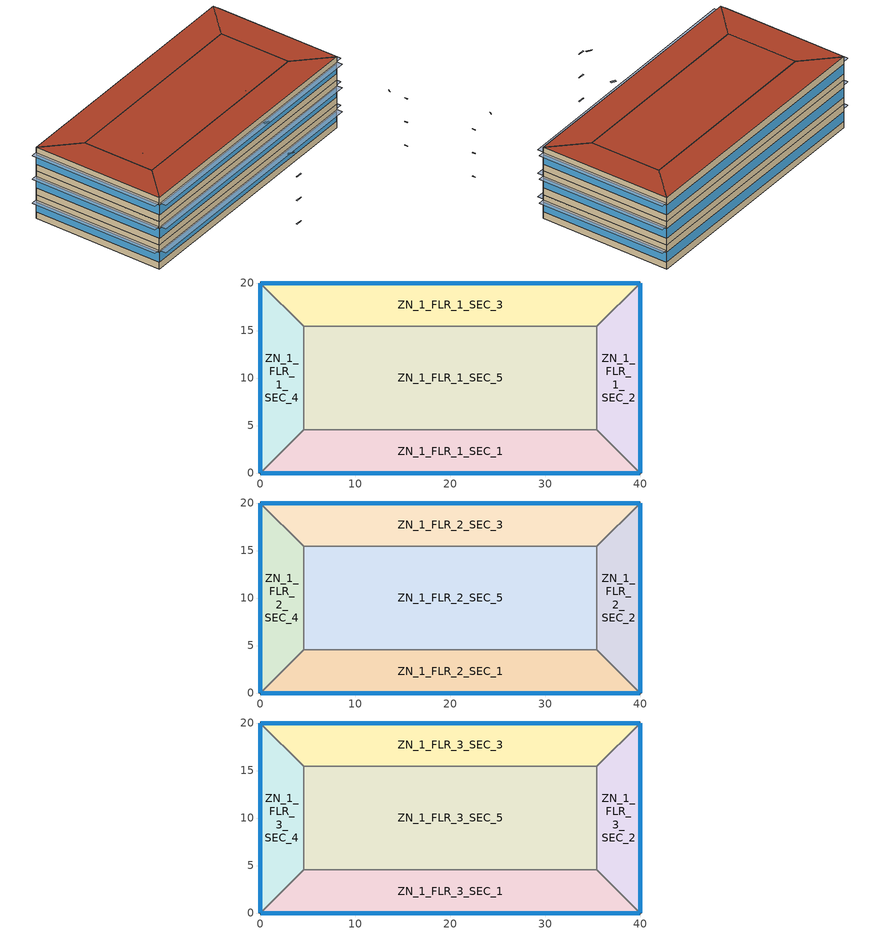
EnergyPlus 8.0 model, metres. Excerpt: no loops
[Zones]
ZN_1_FLR_1_SEC_1
 floor ground (Unheated - 8in Slab with Carpet_Ext-slab): 4.57,4.57 35.43,4.57 40,0 0,0 z0
 wall outside (Steel-Framed_R-13 + R-10 ci_Ext-wall): 0,0 40,0 z0:3.8
 wall to ZN_1_FLR_1_SEC_2 (Standard_Int-Wall): 40,0 35.43,4.57 z0:3.8
 wall to ZN_1_FLR_1_SEC_5 (Standard_Int-Wall): 35.43,4.57 4.57,4.57 z0:3.8
 wall to ZN_1_FLR_1_SEC_4 (Standard_Int-Wall): 4.57,4.57 0,0 z0:3.8
 window (std_window_UValue_2.56_SHGC_0.35_VT_0.44): 0.05,0 39.95,0 z1.1:2.62
ZN_1_FLR_1_SEC_2
 floor ground (Unheated - 8in Slab with Carpet_Ext-slab): 35.43,4.57 35.43,15.43 40,20 40,0 z0
 wall outside (Steel-Framed_R-13 + R-10 ci_Ext-wall): 40,0 40,20 z0:3.8
 wall to ZN_1_FLR_1_SEC_3 (Standard_Int-Wall): 40,20 35.43,15.43 z0:3.8
 wall to ZN_1_FLR_1_SEC_5 (Standard_Int-Wall): 35.43,15.43 35.43,4.57 z0:3.8
 window (std_window_UValue_2.56_SHGC_0.35_VT_0.44_east): 40,0.05 40,19.95 z1.1:2.63
ZN_1_FLR_1_SEC_3
 floor ground (Unheated - 8in Slab with Carpet_Ext-slab): 0,20 40,20 35.43,15.43 4.57,15.43 z0
 wall outside (Steel-Framed_R-13 + R-10 ci_Ext-wall): 40,20 0,20 z0:3.8
 wall to ZN_1_FLR_1_SEC_5 (Standard_Int-Wall): 4.57,15.43 35.43,15.43 z0:3.8
 wall to ZN_1_FLR_1_SEC_4 (Standard_Int-Wall): 0,20 4.57,15.43 z0:3.8
 window (std_window_UValue_2.56_SHGC_0.35_VT_0.44_north): 39.95,20 0.05,20 z1.1:2.62
ZN_1_FLR_1_SEC_4
 floor ground (Unheated - 8in Slab with Carpet_Ext-slab): 0,20 4.57,15.43 4.57,4.57 0,0 z0
 wall outside (Steel-Framed_R-13 + R-10 ci_Ext-wall): 0,20 0,0 z0:3.8
 wall to ZN_1_FLR_1_SEC_5 (Standard_Int-Wall): 4.57,4.57 4.57,15.43 z0:3.8
 window (std_window_UValue_2.56_SHGC_0.35_VT_0.44_west): 0,19.95 0,0.05 z1.1:2.63
ZN_1_FLR_1_SEC_5
 floor ground (Unheated - 8in Slab with Carpet_Ext-slab): 4.57,15.43 35.43,15.43 35.43,4.57 4.57,4.57 z0
ZN_1_FLR_2_SEC_1
 floor to ZN_1_FLR_1_SEC_1 (INT-FLOOR-TOPSIDE): 4.57,4.57 35.43,4.57 40,0 0,0 z3.8
 wall outside (Steel-Framed_R-13 + R-10 ci_Ext-wall): 0,0 40,0 z3.8:7.6
 wall to ZN_1_FLR_2_SEC_2 (Standard_Int-Wall): 40,0 35.43,4.57 z3.8:7.6
 wall to ZN_1_FLR_2_SEC_5 (Standard_Int-Wall): 35.43,4.57 4.57,4.57 z3.8:7.6
 wall to ZN_1_FLR_2_SEC_4 (Standard_Int-Wall): 4.57,4.57 0,0 z3.8:7.6
 window (std_window_UValue_2.56_SHGC_0.35_VT_0.44): 0.05,0 39.95,0 z4.9:6.42
ZN_1_FLR_2_SEC_2
 floor to ZN_1_FLR_1_SEC_2 (INT-FLOOR-TOPSIDE): 35.43,4.57 35.43,15.43 40,20 40,0 z3.8
 wall outside (Steel-Framed_R-13 + R-10 ci_Ext-wall): 40,0 40,20 z3.8:7.6
 wall to ZN_1_FLR_2_SEC_3 (Standard_Int-Wall): 40,20 35.43,15.43 z3.8:7.6
 wall to ZN_1_FLR_2_SEC_5 (Standard_Int-Wall): 35.43,15.43 35.43,4.57 z3.8:7.6
 window (std_window_UValue_2.56_SHGC_0.35_VT_0.44_east): 40,0.05 40,19.95 z4.9:6.43
ZN_1_FLR_2_SEC_3
 floor to ZN_1_FLR_1_SEC_3 (INT-FLOOR-TOPSIDE): 0,20 40,20 35.43,15.43 4.57,15.43 z3.8
 wall outside (Steel-Framed_R-13 + R-10 ci_Ext-wall): 40,20 0,20 z3.8:7.6
 wall to ZN_1_FLR_2_SEC_5 (Standard_Int-Wall): 4.57,15.43 35.43,15.43 z3.8:7.6
 wall to ZN_1_FLR_2_SEC_4 (Standard_Int-Wall): 0,20 4.57,15.43 z3.8:7.6
 window (std_window_UValue_2.56_SHGC_0.35_VT_0.44_north): 39.95,20 0.05,20 z4.9:6.42
ZN_1_FLR_2_SEC_4
 floor to ZN_1_FLR_1_SEC_4 (INT-FLOOR-TOPSIDE): 0,20 4.57,15.43 4.57,4.57 0,0 z3.8
 wall outside (Steel-Framed_R-13 + R-10 ci_Ext-wall): 0,20 0,0 z3.8:7.6
 wall to ZN_1_FLR_2_SEC_5 (Standard_Int-Wall): 4.57,4.57 4.57,15.43 z3.8:7.6
 window (std_window_UValue_2.56_SHGC_0.35_VT_0.44_west): 0,19.95 0,0.05 z4.9:6.43
ZN_1_FLR_2_SEC_5
 floor to ZN_1_FLR_1_SEC_5 (INT-FLOOR-TOPSIDE): 4.57,15.43 35.43,15.43 35.43,4.57 4.57,4.57 z3.8
ZN_1_FLR_3_SEC_1
 floor to ZN_1_FLR_2_SEC_1 (INT-FLOOR-TOPSIDE): 4.57,4.57 35.43,4.57 40,0 0,0 z7.6
 wall outside (Steel-Framed_R-13 + R-10 ci_Ext-wall): 0,0 40,0 z7.6:11.4
 wall to ZN_1_FLR_3_SEC_2 (Standard_Int-Wall): 40,0 35.43,4.57 z7.6:11.4
 wall to ZN_1_FLR_3_SEC_5 (Standard_Int-Wall): 35.43,4.57 4.57,4.57 z7.6:11.4
 wall to ZN_1_FLR_3_SEC_4 (Standard_Int-Wall): 4.57,4.57 0,0 z7.6:11.4
 window (std_window_UValue_2.56_SHGC_0.35_VT_0.44): 0.05,0 39.95,0 z8.7:10.22
 roof outside (IEAD_R-25 ci_Roof): 0,0 40,0 35.43,4.57 4.57,4.57 z11.4
ZN_1_FLR_3_SEC_2
 floor to ZN_1_FLR_2_SEC_2 (INT-FLOOR-TOPSIDE): 35.43,4.57 35.43,15.43 40,20 40,0 z7.6
 wall outside (Steel-Framed_R-13 + R-10 ci_Ext-wall): 40,0 40,20 z7.6:11.4
 wall to ZN_1_FLR_3_SEC_3 (Standard_Int-Wall): 40,20 35.43,15.43 z7.6:11.4
 wall to ZN_1_FLR_3_SEC_5 (Standard_Int-Wall): 35.43,15.43 35.43,4.57 z7.6:11.4
 window (std_window_UValue_2.56_SHGC_0.35_VT_0.44_east): 40,0.05 40,19.95 z8.7:10.23
 roof outside (IEAD_R-25 ci_Roof): 40,0 40,20 35.43,15.43 35.43,4.57 z11.4
ZN_1_FLR_3_SEC_3
 floor to ZN_1_FLR_2_SEC_3 (INT-FLOOR-TOPSIDE): 0,20 40,20 35.43,15.43 4.57,15.43 z7.6
 wall outside (Steel-Framed_R-13 + R-10 ci_Ext-wall): 40,20 0,20 z7.6:11.4
 wall to ZN_1_FLR_3_SEC_5 (Standard_Int-Wall): 4.57,15.43 35.43,15.43 z7.6:11.4
 wall to ZN_1_FLR_3_SEC_4 (Standard_Int-Wall): 0,20 4.57,15.43 z7.6:11.4
 window (std_window_UValue_2.56_SHGC_0.35_VT_0.44_north): 39.95,20 0.05,20 z8.7:10.22
 roof outside (IEAD_R-25 ci_Roof): 4.57,15.43 35.43,15.43 40,20 0,20 z11.4
ZN_1_FLR_3_SEC_4
 floor to ZN_1_FLR_2_SEC_4 (INT-FLOOR-TOPSIDE): 0,20 4.57,15.43 4.57,4.57 0,0 z7.6
 wall outside (Steel-Framed_R-13 + R-10 ci_Ext-wall): 0,20 0,0 z7.6:11.4
 wall to ZN_1_FLR_3_SEC_5 (Standard_Int-Wall): 4.57,4.57 4.57,15.43 z7.6:11.4
 window (std_window_UValue_2.56_SHGC_0.35_VT_0.44_west): 0,19.95 0,0.05 z8.7:10.23
 roof outside (IEAD_R-25 ci_Roof): 0,0 4.57,4.57 4.57,15.43 0,20 z11.4
ZN_1_FLR_3_SEC_5
 floor to ZN_1_FLR_2_SEC_5 (INT-FLOOR-TOPSIDE): 4.57,15.43 35.43,15.43 35.43,4.57 4.57,4.57 z7.6
 roof outside (IEAD_R-25 ci_Roof): 4.57,4.57 35.43,4.57 35.43,15.43 4.57,15.43 z11.4
shading: 16.71,-10.2 16.71,-10.29 17.65,-10.29 17.65,-10.2 z1.9; 16.71,-10.2 16.71,-10.29 17.65,-10.29 17.65,-10.2 z5.7; 16.71,-10.2 16.71,-10.29 17.65,-10.29 17.65,-10.2 z9.5; 18.03,-7.83 18.84,-8.3 18.8,-8.15 18.18,-7.8 z11.41; 39.74,-11.65 39.83,-11.65 39.83,-11.19 39.74,-11.19 z1.9; 39.74,-11.65 39.83,-11.65 39.83,-11.19 39.74,-11.19 z5.7; 39.74,-11.65 39.83,-11.65 39.83,-11.19 39.74,-11.19 z9.5; 37.59,-10.43 37.82,-10.02 37.68,-10.06 37.55,-10.28 z11.41; 25.84,5.47 26.46,5.12 26.61,5.16 25.8,5.62 z11.41; 4.9,8.98 4.81,8.98 4.81,8.51 4.9,8.51 z1.9; 4.9,8.98 4.81,8.98 4.81,8.51 4.9,8.51 z5.7; 4.9,8.98 4.81,8.98 4.81,8.51 4.9,8.51 z9.5; 6.82,7.34 6.96,7.38 7.09,7.6 7.05,7.75 z11.41; 21.95,-1.27 22.57,-1.63 22.69,-1.41 22.07,-1.05 z11.41; 0.05,-0.95 0.05,0 39.95,0 39.95,-0.95 z3; 0.05,-0.95 0.05,0 39.95,0 39.95,-0.95 z6.8; 0.05,-0.95 0.05,0 39.95,0 39.95,-0.95 z10.6; 40.95,0.05 40,0.05 40,19.95 40.95,19.95 z3.01; 40.95,0.05 40,0.05 40,19.95 40.95,19.95 z6.81; 40.95,0.05 40,0.05 40,19.95 40.95,19.95 z10.61; -0.95,19.95 0,19.95 0,0.05 -0.95,0.05 z3.01; -0.95,19.95 0,19.95 0,0.05 -0.95,0.05 z6.81; -0.95,19.95 0,19.95 0,0.05 -0.95,0.05 z10.61
[Building]
bentley: North Axis=98.7049; Terrain=City; Loads Convergence Tolerance Value=0.04; Temperature Convergence Tolerance Value=0.2; Solar Distribution=FullInteriorAndExterior; Maximum Number of Warmup Days=25; Minimum Number of Warmup Days=6
[Site:Location]
USA PA-ERIE: Latitude {deg}=42.07; Longitude {deg}=-80.17; Time Zone {hr}=-5; Elevation {m}=225
[Site:GroundTemperature:BuildingSurface]
19.581, 19.533, 19.57, 19.656, 19.872, 20.907, 22.14, 22.297, 21.104, 20.12, 19.837, 19.691
[Site:WaterMainsTemperature]
Calculation Method=CORRELATION; Annual Average Outdoor Air Temperature {C}=8.81; Maximum Difference In Monthly Average Outdoor Air Temperatures {deltaC}=26
[SizingPeriod:DesignDay] Day of Month=21; Humidity Condition Type=Wetbulb; Barometric Pressure {Pa}=98651; Wind Direction {deg}=220; Rain Indicator=No; Snow Indicator=No; Daylight Saving Time Indicator=No; Solar Model Indicator=ASHRAEClearSky
Name | Month | Day Type | Maximum Dry-Bulb Temperature {C} | Daily Dry-Bulb Temperature Range {deltaC} | Wetbulb or DewPoint at Maximum Dry-Bulb {C} | Wind Speed {m/s} | Sky Clearness
ERIE Ann Htg 99.6% Condns DB | 1 | WinterDesignDay | -16.2 | 0 | -16.2 | 5.5 | 0
ERIE Ann Clg .4% Condns DB=>MWB | 7 | SummerDesignDay | 29.9 | 8.5 | 22.6 | 5.1 | 1
ERIE Ann Clg .4% Condns WB=>MDB | 7 | SummerDesignDay | 27.9 | 8.5 | 23.9 | 5.1 | 1
[WindowMaterial:Glazing] Optical Data Type=SpectralAverage; Thickness=0.003; Infrared Transmittance at Normal Incidence=0; Front Side Infrared Hemispherical Emissivity=0.9; Back Side Infrared Hemispherical Emissivity=0.9; Conductivity=0.0133; Dirt Correction Factor for Solar and Visible Transmittance=1; Solar Diffusing=No
Name | Solar Transmittance at Normal Incidence | Front Side Solar Reflectance at Normal Incidence | Back Side Solar Reflectance at Normal Incidence | Visible Transmittance at Normal Incidence | Front Side Visible Reflectance at Normal Incidence | Back Side Visible Reflectance at Normal Incidence
Theoretical Glass [207] | 0.3311 | 0.6189 | 0.6189 | 0.44 | 0.51 | 0.51
Theoretical Glass [212] | 0.3404 | 0.6096 | 0.6096 | 0.4573 | 0.4927 | 0.4927
[Material]
Name | Roughness | Thickness | Conductivity | Density | Specific Heat | Thermal Absorptance | Solar Absorptance | Visible Absorptance | Thickness {m} | Conductivity {W/m-K} | Density {kg/m3} | Specific Heat {J/kg-K}
Roof Membrane | VeryRough | 0.0095 | 0.16 | 1121.29 | 1460 | 0.9 | 0.3 | 0.3
Roof Insulation [21] | MediumRough | 0.2105 | 0.049 | 265 | 836.8 | 0.9 | 0.7 | 0.7
Metal Decking | MediumSmooth | 0.0015 | 45.006 | 7680 | 418.4 | 0.9 | 0.7 | 0.3
GP01 1/2 GYPSUM | Smooth | 0.0127 | 0.16 | 800 | 1090 | 0.9 | 0.7 | 0.5
Wall Insulation [39] | MediumRough | 0.1184 | 0.045 | 265 | 836.8 | 0.9 | 0.7 | 0.7
1/2IN Gypsum | Smooth | 0.0127 | 0.16 | 784.9 | 830 | 0.9 | 0.92 | 0.92
MAT-CC05 8 HW CONCRETE | Rough | 0.2032 | 1.311 | 2240 | 836.8 | 0.9 | 0.7 | 0.7
Floor Insulation [9] | MediumRough | 0.0973 | 0.045 | 265 | 836.8 | 0.9 | 0.7 | 0.7
METAL Door Medium 18Ga_1; METAL Door Medium 18Ga_2; METAL Door Medium 18Ga | Smooth | 0.0013 | 45.3149 | 7833.03 | 502.08 | 0.8 | 0.5 | 0.5
Std Wood 6inch | MediumSmooth |  |  |  |  | 0.9 | 0.7 | 0.7 | 0.15 | 0.12 | 540 | 1210
Std AC02 | MediumSmooth |  |  |  |  | 0.9 | 0.7 | 0.2 | 0.0127 | 0.057 | 288 | 1339
Std MAT-CC05 4  MW CONCRETE | Rough |  |  |  |  | 0.9 | 0.7 | 0.2 | 0.1 | 0.858 | 1968 | 836.8
Std PW05 | MediumSmooth |  |  |  |  | 0.9 | 0.78 | 0.78 | 0.0191 | 0.115 | 545 | 1213
Std Steel_Brown_Regular | Smooth |  |  |  |  | 0.9 | 0.92 | 0.92 | 0.0015 | 44.9696 | 7689 | 418
[Material:NoMass]
Name | Roughness | Thermal Resistance {(m2-K)/W} | Thermal Absorptance | Solar Absorptance | Visible Absorptance | Thermal Resistance {m2-K/W}
MAT-SHEATH | Rough | 0.3626 | 0.9 | 0.7 | 0.7
CP02 CARPET PAD | VeryRough | 0.2165 | 0.9 | 0.7 | 0.8
AIR [5] | Smooth | 0.4403 | 0.8 | 0.5 | 0.5
Std CP02 CARPET PAD | VeryRough |  | 0.9 | 0.7 | 0.8 | 0.21648
MAT-AIR-WALL | Rough |  | 0.9 | 0.7 |  | 0.207949
Std Opaque Door panel_con; Std Opaque Door panel_semi | MediumRough |  | 0.9 | 0.7 | 0.7 | 0.12327
Std Overhead Door Panel | MediumRough |  | 0.9 | 0.7 | 0.7 | 0.255345
[Construction]
InteriorFurnishings: Std Wood 6inch
INT-FLOOR-TOPSIDE: Std MAT-CC05 4  MW CONCRETE, Std CP02 CARPET PAD
INT-FLOOR-UNDERSIDE: Std CP02 CARPET PAD, Std MAT-CC05 4  MW CONCRETE
INT-FLOOR-SLAB: Std MAT-CC05 4  MW CONCRETE
DropCeiling: Std AC02
Sloped_Metal_Roof: Std Steel_Brown_Regular, Std PW05
Gable_Wall: Std PW05
AIR-WALL: MAT-AIR-WALL
Std Swinging Door_con: Std Opaque Door panel_con
Std Swinging Door_semi: Std Opaque Door panel_semi
Std Overhead Door: Std Overhead Door Panel
std_window_UValue_2.56_SHGC_0.35_VT_0.44; std_window_UValue_2.56_SHGC_0.35_VT_0.44_east; std_window_UValue_2.56_SHGC_0.35_VT_0.44_north; std_window_UValue_2.56_SHGC_0.35_VT_0.44_west: Theoretical Glass [207]
std_window_UValue_2.561_SHGC_0.36_VT_0.457: Theoretical Glass [212]
IEAD_R-25 ci_Roof: Roof Membrane, Roof Insulation [21], Metal Decking
Standard_Int-Wall: GP01 1/2 GYPSUM, GP01 1/2 GYPSUM
Steel-Framed_R-13 + R-10 ci_Ext-wall: MAT-SHEATH, Wall Insulation [39], 1/2IN Gypsum
Unheated - 8in Slab with Carpet_Ext-slab: MAT-CC05 8 HW CONCRETE, CP02 CARPET PAD
Mass_R-12.5 ci_ExposedFloor: Floor Insulation [9], MAT-CC05 8 HW CONCRETE, CP02 CARPET PAD
Swinging_door: METAL Door Medium 18Ga_1, AIR [5], METAL Door Medium 18Ga_2
Non-Swinging_NR_door: METAL Door Medium 18Ga, AIR [5], METAL Door Medium 18Ga_2
[ComponentCost:LineItem]
Name | Line Item Type | Item | Cost per Area {$/m2} | Cost per Area | Cost per Each | Quantity
Interior Furnishings | Construction | InteriorFurnishings | 1
Interior Floor | Construction | INT-FLOOR-UNDERSIDE | 15
Interior Floor Slab | Construction | INT-FLOOR-SLAB | 35
Drop Ceiling | Construction | DropCeiling | 10
Sloped Metal Roof | Construction | Sloped_Metal_Roof | 1
Gable Wall | Construction | Gable_Wall | 1
Air Wall | Construction | AIR-WALL | 1
Swinging Door Conditioned | Construction | Std Swinging Door_con | 1
Swinging Door Semi-conditioned | Construction | Std Swinging Door_semi | 1
Overhead Door | Construction | Std Overhead Door | 1
south:std_window_UValue_2.56_SHGC_0.35_VT_0.44 | Construction | std_window_UValue_2.56_SHGC_0.35_VT_0.44 |  | 294.41
east:std_window_UValue_2.56_SHGC_0.35_VT_0.44_east | Construction | std_window_UValue_2.56_SHGC_0.35_VT_0.44_east |  | 294.41
north:std_window_UValue_2.56_SHGC_0.35_VT_0.44_north | Construction | std_window_UValue_2.56_SHGC_0.35_VT_0.44_north |  | 294.41
west:std_window_UValue_2.56_SHGC_0.35_VT_0.44_west | Construction | std_window_UValue_2.56_SHGC_0.35_VT_0.44_west |  | 294.41
SkylightConst:std_window_UValue_2.561_SHGC_0.36_VT_0.457 | Construction | std_window_UValue_2.561_SHGC_0.36_VT_0.457 |  | 298.068
roofs:IEAD_R-25 ci_Roof | Construction | IEAD_R-25 ci_Roof |  | 39.5925
int-walls:Standard_Int-Wall | Construction | Standard_Int-Wall |  | 1
ext-walls:Steel-Framed_R-13 + R-10 ci_Ext-wall | Construction | Steel-Framed_R-13 + R-10 ci_Ext-wall |  | 42.7876
ext-slab:Unheated - 8in Slab with Carpet_Ext-slab | Construction | Unheated - 8in Slab with Carpet_Ext-slab |  | 24.86
exposed-floor:Mass_R-12.5 ci_ExposedFloor | Construction | Mass_R-12.5 ci_ExposedFloor |  | 37.9569
door:Swinging_door | Construction | Swinging_door |  | 1
non-swinging-door:Non-Swinging_NR_door | Construction | Non-Swinging_NR_door |  | 1
Fixed Shading:ZN_1_FLR_1_SEC_1_Wall_1:shading_south_1 | Shading:Zone:Detailed | ZN_1_FLR_1_SEC_1_Wall_1:shading_south_1 |  | 0
Fixed Shading:ZN_1_FLR_2_SEC_1_Wall_1:shading_south_1 | Shading:Zone:Detailed | ZN_1_FLR_2_SEC_1_Wall_1:shading_south_1 |  | 0
Fixed Shading:ZN_1_FLR_3_SEC_1_Wall_1:shading_south_1 | Shading:Zone:Detailed | ZN_1_FLR_3_SEC_1_Wall_1:shading_south_1 |  | 0
Fixed Shading:ZN_1_FLR_1_SEC_2_Wall_1:shading_east_1 | Shading:Zone:Detailed | ZN_1_FLR_1_SEC_2_Wall_1:shading_east_1 |  | 0
Fixed Shading:ZN_1_FLR_2_SEC_2_Wall_1:shading_east_1 | Shading:Zone:Detailed | ZN_1_FLR_2_SEC_2_Wall_1:shading_east_1 |  | 0
Fixed Shading:ZN_1_FLR_3_SEC_2_Wall_1:shading_east_1 | Shading:Zone:Detailed | ZN_1_FLR_3_SEC_2_Wall_1:shading_east_1 |  | 0
Fixed Shading:ZN_1_FLR_1_SEC_4_Wall_4:shading_west_1 | Shading:Zone:Detailed | ZN_1_FLR_1_SEC_4_Wall_4:shading_west_1 |  | 0
Fixed Shading:ZN_1_FLR_2_SEC_4_Wall_4:shading_west_1 | Shading:Zone:Detailed | ZN_1_FLR_2_SEC_4_Wall_4:shading_west_1 |  | 0
Fixed Shading:ZN_1_FLR_3_SEC_4_Wall_4:shading_west_1 | Shading:Zone:Detailed | ZN_1_FLR_3_SEC_4_Wall_4:shading_west_1 |  | 0
PV:ZN_1_FLR_1_SEC_1_Wall_1 | General | PV:ZN_1_FLR_1_SEC_1_Wall_1 |  |  | 1 | 0.0296
PV:External_Surfaces:PV_1 | General | PV:External_Surfaces:PV_1 |  |  | 1 | 0.0206
PV:ZN_1_FLR_2_SEC_1_Wall_1 | General | PV:ZN_1_FLR_2_SEC_1_Wall_1 |  |  | 1 | 0.0296
PV:External_Surfaces:PV_2 | General | PV:External_Surfaces:PV_2 |  |  | 1 | 0.0206
PV:ZN_1_FLR_3_SEC_1_Wall_1 | General | PV:ZN_1_FLR_3_SEC_1_Wall_1 |  |  | 1 | 0.0296
PV:External_Surfaces:PV_3 | General | PV:External_Surfaces:PV_3 |  |  | 1 | 0.0206
PV:External_Surfaces:PV_4 | General | PV:External_Surfaces:PV_4 |  |  | 1 | 0.0876
PV:ZN_1_FLR_1_SEC_2_Wall_1 | General | PV:ZN_1_FLR_1_SEC_2_Wall_1 |  |  | 1 | 0.0148
PV:External_Surfaces:PV_5 | General | PV:External_Surfaces:PV_5 |  |  | 1 | 0.0103
PV:ZN_1_FLR_2_SEC_2_Wall_1 | General | PV:ZN_1_FLR_2_SEC_2_Wall_1 |  |  | 1 | 0.0148
PV:External_Surfaces:PV_6 | General | PV:External_Surfaces:PV_6 |  |  | 1 | 0.0103
PV:ZN_1_FLR_3_SEC_2_Wall_1 | General | PV:ZN_1_FLR_3_SEC_2_Wall_1 |  |  | 1 | 0.0148
PV:External_Surfaces:PV_7 | General | PV:External_Surfaces:PV_7 |  |  | 1 | 0.0103
PV:External_Surfaces:PV_8 | General | PV:External_Surfaces:PV_8 |  |  | 1 | 0.0381
PV:ZN_1_FLR_1_SEC_3_Wall_3 | General | PV:ZN_1_FLR_1_SEC_3_Wall_3 |  |  | 1 | 0.0296
PV:ZN_1_FLR_2_SEC_3_Wall_3 | General | PV:ZN_1_FLR_2_SEC_3_Wall_3 |  |  | 1 | 0.0296
PV:ZN_1_FLR_3_SEC_3_Wall_3 | General | PV:ZN_1_FLR_3_SEC_3_Wall_3 |  |  | 1 | 0.0296
PV:External_Surfaces:PV_9 | General | PV:External_Surfaces:PV_9 |  |  | 1 | 0.0876
PV:ZN_1_FLR_1_SEC_4_Wall_4 | General | PV:ZN_1_FLR_1_SEC_4_Wall_4 |  |  | 1 | 0.0148
PV:External_Surfaces:PV_10 | General | PV:External_Surfaces:PV_10 |  |  | 1 | 0.0103
PV:ZN_1_FLR_2_SEC_4_Wall_4 | General | PV:ZN_1_FLR_2_SEC_4_Wall_4 |  |  | 1 | 0.0148
PV:External_Surfaces:PV_11 | General | PV:External_Surfaces:PV_11 |  |  | 1 | 0.0103
PV:ZN_1_FLR_3_SEC_4_Wall_4 | General | PV:ZN_1_FLR_3_SEC_4_Wall_4 |  |  | 1 | 0.0148
PV:External_Surfaces:PV_12 | General | PV:External_Surfaces:PV_12 |  |  | 1 | 0.0103
PV:External_Surfaces:PV_13 | General | PV:External_Surfaces:PV_13 |  |  | 1 | 0.0381
PV:External_Surfaces:PV_14 | General | PV:External_Surfaces:PV_14 |  |  | 1 | 0.1813
[Zone] Type=1; Multiplier=1; Ceiling Height {m}=3.8; Floor Area {m2}=AutoCalculate; Part of Total Floor Area=Yes
Name | Volume {m3}
ZN_1_FLR_1_SEC_1; ZN_1_FLR_2_SEC_1; ZN_1_FLR_3_SEC_1; ZN_1_FLR_1_SEC_3; ZN_1_FLR_2_SEC_3; ZN_1_FLR_3_SEC_3 | 615.2774
ZN_1_FLR_1_SEC_2; ZN_1_FLR_2_SEC_2; ZN_1_FLR_3_SEC_2; ZN_1_FLR_1_SEC_4; ZN_1_FLR_2_SEC_4; ZN_1_FLR_3_SEC_4 | 267.9574
ZN_1_FLR_1_SEC_5; ZN_1_FLR_2_SEC_5; ZN_1_FLR_3_SEC_5 | 1273.53
[Daylighting:Controls]
ZN_1_FLR_1_SEC_1; ZN_1_FLR_2_SEC_1; ZN_1_FLR_3_SEC_1: 1, 20, 2.285, 0.762, 0, 0, 0, 1, 0, 400, 400, 1, 180, 20, 0.3, 0.2, 3, 1
ZN_1_FLR_1_SEC_2; ZN_1_FLR_2_SEC_2; ZN_1_FLR_3_SEC_2: 1, -2.285, 10, 0.762, 0, 0, 0, 1, 0, 400, 400, 1, 180, 20, 0.3, 0.2, 3, 1
ZN_1_FLR_1_SEC_3; ZN_1_FLR_2_SEC_3; ZN_1_FLR_3_SEC_3: 1, 15.43, 2.285, 0.762, 0, 0, 0, 1, 0, 400, 400, 1, 180, 20, 0.3, 0.2, 3, 1
ZN_1_FLR_1_SEC_4; ZN_1_FLR_2_SEC_4; ZN_1_FLR_3_SEC_4: 1, 2.285, 10, 0.762, 0, 0, 0, 1, 0, 400, 400, 1, 180, 20, 0.3, 0.2, 3, 1
ZN_1_FLR_1_SEC_5; ZN_1_FLR_2_SEC_5; ZN_1_FLR_3_SEC_5: 1, 15.43, 5.43, 0.762, 0, 0, 0, 1, 0, 400, 400, 1, 180, 20, 0.3, 0.2, 3, 1
[InternalMass] Construction=InteriorFurnishings
Name | Zone | Surface Area
ZN_1_FLR_1_SEC_1 Internal Mass | ZN_1_FLR_1_SEC_1 | 323.8302
ZN_1_FLR_2_SEC_1 Internal Mass | ZN_1_FLR_2_SEC_1 | 323.8302
ZN_1_FLR_3_SEC_1 Internal Mass | ZN_1_FLR_3_SEC_1 | 323.8302
ZN_1_FLR_1_SEC_2 Internal Mass | ZN_1_FLR_1_SEC_2 | 141.0302
ZN_1_FLR_2_SEC_2 Internal Mass | ZN_1_FLR_2_SEC_2 | 141.0302
ZN_1_FLR_3_SEC_2 Internal Mass | ZN_1_FLR_3_SEC_2 | 141.0302
ZN_1_FLR_1_SEC_3 Internal Mass | ZN_1_FLR_1_SEC_3 | 323.8302
ZN_1_FLR_2_SEC_3 Internal Mass | ZN_1_FLR_2_SEC_3 | 323.8302
ZN_1_FLR_3_SEC_3 Internal Mass | ZN_1_FLR_3_SEC_3 | 323.8302
ZN_1_FLR_1_SEC_4 Internal Mass | ZN_1_FLR_1_SEC_4 | 141.0302
ZN_1_FLR_2_SEC_4 Internal Mass | ZN_1_FLR_2_SEC_4 | 141.0302
ZN_1_FLR_3_SEC_4 Internal Mass | ZN_1_FLR_3_SEC_4 | 141.0302
ZN_1_FLR_1_SEC_5 Internal Mass | ZN_1_FLR_1_SEC_5 | 670.2792
ZN_1_FLR_2_SEC_5 Internal Mass | ZN_1_FLR_2_SEC_5 | 670.2792
ZN_1_FLR_3_SEC_5 Internal Mass | ZN_1_FLR_3_SEC_5 | 670.2792
[ZoneInfiltration:DesignFlowRate] Schedule=INFIL_SCH; Design Volume Flow Rate Calculation Method=Flow/Zone; Constant Term Coefficient=1; Temperature Term Coefficient=0; Velocity Term Coefficient=0; Velocity Squared Term Coefficient=0
Name | Zone | Design Flow Rate {m3/s}
ZN_1_FLR_1_SEC_1_Infiltration | ZN_1_FLR_1_SEC_1 | 0.0512731
ZN_1_FLR_2_SEC_1_Infiltration | ZN_1_FLR_2_SEC_1 | 0.0512731
ZN_1_FLR_3_SEC_1_Infiltration | ZN_1_FLR_3_SEC_1 | 0.0512731
ZN_1_FLR_1_SEC_2_Infiltration | ZN_1_FLR_1_SEC_2 | 0.0223298
ZN_1_FLR_2_SEC_2_Infiltration | ZN_1_FLR_2_SEC_2 | 0.0223298
ZN_1_FLR_3_SEC_2_Infiltration | ZN_1_FLR_3_SEC_2 | 0.0223298
ZN_1_FLR_1_SEC_3_Infiltration | ZN_1_FLR_1_SEC_3 | 0.0512731
ZN_1_FLR_2_SEC_3_Infiltration | ZN_1_FLR_2_SEC_3 | 0.0512731
ZN_1_FLR_3_SEC_3_Infiltration | ZN_1_FLR_3_SEC_3 | 0.0512731
ZN_1_FLR_1_SEC_4_Infiltration | ZN_1_FLR_1_SEC_4 | 0.0223298
ZN_1_FLR_2_SEC_4_Infiltration | ZN_1_FLR_2_SEC_4 | 0.0223298
ZN_1_FLR_3_SEC_4_Infiltration | ZN_1_FLR_3_SEC_4 | 0.0223298
ZN_1_FLR_1_SEC_5_Infiltration | ZN_1_FLR_1_SEC_5 | 0.106128
ZN_1_FLR_2_SEC_5_Infiltration | ZN_1_FLR_2_SEC_5 | 0.106128
ZN_1_FLR_3_SEC_5_Infiltration | ZN_1_FLR_3_SEC_5 | 0.106128
[People] Schedule=BLDG_OCC_SCH; Number of People Calculation Method=People; Fraction Radiant=0.3; User Specified Sensible Fraction=AUTOCALCULATE; Activity Level Schedule=ACTIVITY_SCH; Carbon Dioxide Generation Rate {m3/s-W}=3.82E-8; Enable ASHRAE 55 Comfort Warnings=No; MRT Calculation=ZoneAveraged; Work Efficiency Schedule=WORK_EFF_SCH; Clothing Schedule=CLOTHING_SCH; Air Velocity Schedule=AIR_VELO_SCH; Thermal Comfort Report=FANGER
Name | Zone | Number of People
ZN_1_FLR_1_SEC_1 People | ZN_1_FLR_1_SEC_1 | 6.3309
ZN_1_FLR_2_SEC_1 People | ZN_1_FLR_2_SEC_1 | 6.3309
ZN_1_FLR_3_SEC_1 People | ZN_1_FLR_3_SEC_1 | 6.3309
ZN_1_FLR_1_SEC_2 People | ZN_1_FLR_1_SEC_2 | 2.7571
ZN_1_FLR_2_SEC_2 People | ZN_1_FLR_2_SEC_2 | 2.7571
ZN_1_FLR_3_SEC_2 People | ZN_1_FLR_3_SEC_2 | 2.7571
ZN_1_FLR_1_SEC_3 People | ZN_1_FLR_1_SEC_3 | 6.3309
ZN_1_FLR_2_SEC_3 People | ZN_1_FLR_2_SEC_3 | 6.3309
ZN_1_FLR_3_SEC_3 People | ZN_1_FLR_3_SEC_3 | 6.3309
ZN_1_FLR_1_SEC_4 People | ZN_1_FLR_1_SEC_4 | 2.7571
ZN_1_FLR_2_SEC_4 People | ZN_1_FLR_2_SEC_4 | 2.7571
ZN_1_FLR_3_SEC_4 People | ZN_1_FLR_3_SEC_4 | 2.7571
ZN_1_FLR_1_SEC_5 People | ZN_1_FLR_1_SEC_5 | 13.104
ZN_1_FLR_2_SEC_5 People | ZN_1_FLR_2_SEC_5 | 13.104
ZN_1_FLR_3_SEC_5 People | ZN_1_FLR_3_SEC_5 | 13.104
[Lights] Schedule=BLDG_LIGHT_SCH; Design Level Calculation Method=LightingLevel; Return Air Fraction=0; Fraction Radiant=0.7; Fraction Visible=0.2; Fraction Replaceable=1; Return Air Fraction is Calculated from Plenum Temperature=No
Name | Zone | Design Level {W}
ZN_1_FLR_1_SEC_1_Lights | ZN_1_FLR_1_SEC_1 | 1393.77
ZN_1_FLR_2_SEC_1_Lights | ZN_1_FLR_2_SEC_1 | 1393.77
ZN_1_FLR_3_SEC_1_Lights | ZN_1_FLR_3_SEC_1 | 1393.77
ZN_1_FLR_1_SEC_2_Lights | ZN_1_FLR_1_SEC_2 | 606.994
ZN_1_FLR_2_SEC_2_Lights | ZN_1_FLR_2_SEC_2 | 606.994
ZN_1_FLR_3_SEC_2_Lights | ZN_1_FLR_3_SEC_2 | 606.994
ZN_1_FLR_1_SEC_3_Lights | ZN_1_FLR_1_SEC_3 | 1393.77
ZN_1_FLR_2_SEC_3_Lights | ZN_1_FLR_2_SEC_3 | 1393.77
ZN_1_FLR_3_SEC_3_Lights | ZN_1_FLR_3_SEC_3 | 1393.77
ZN_1_FLR_1_SEC_4_Lights | ZN_1_FLR_1_SEC_4 | 606.994
ZN_1_FLR_2_SEC_4_Lights | ZN_1_FLR_2_SEC_4 | 606.994
ZN_1_FLR_3_SEC_4_Lights | ZN_1_FLR_3_SEC_4 | 606.994
ZN_1_FLR_1_SEC_5_Lights | ZN_1_FLR_1_SEC_5 | 2884.88
ZN_1_FLR_2_SEC_5_Lights | ZN_1_FLR_2_SEC_5 | 2884.88
ZN_1_FLR_3_SEC_5_Lights | ZN_1_FLR_3_SEC_5 | 2884.88
[ElectricEquipment] Schedule=BLDG_EQUIP_SCH; Design Level Calculation Method=EquipmentLevel; Fraction Latent=0; Fraction Radiant=0.5; Fraction Lost=0
Name | Zone | Design Level {W}
ZN_1_FLR_1_SEC_1_PlugMisc_Equip | ZN_1_FLR_1_SEC_1 | 1306.65
ZN_1_FLR_2_SEC_1_PlugMisc_Equip | ZN_1_FLR_2_SEC_1 | 1306.65
ZN_1_FLR_3_SEC_1_PlugMisc_Equip | ZN_1_FLR_3_SEC_1 | 1306.65
ZN_1_FLR_1_SEC_2_PlugMisc_Equip | ZN_1_FLR_1_SEC_2 | 569.0569
ZN_1_FLR_2_SEC_2_PlugMisc_Equip | ZN_1_FLR_2_SEC_2 | 569.0569
ZN_1_FLR_3_SEC_2_PlugMisc_Equip | ZN_1_FLR_3_SEC_2 | 569.0569
ZN_1_FLR_1_SEC_3_PlugMisc_Equip | ZN_1_FLR_1_SEC_3 | 1306.65
ZN_1_FLR_2_SEC_3_PlugMisc_Equip | ZN_1_FLR_2_SEC_3 | 1306.65
ZN_1_FLR_3_SEC_3_PlugMisc_Equip | ZN_1_FLR_3_SEC_3 | 1306.65
ZN_1_FLR_1_SEC_4_PlugMisc_Equip | ZN_1_FLR_1_SEC_4 | 569.0569
ZN_1_FLR_2_SEC_4_PlugMisc_Equip | ZN_1_FLR_2_SEC_4 | 569.0569
ZN_1_FLR_3_SEC_4_PlugMisc_Equip | ZN_1_FLR_3_SEC_4 | 569.0569
ZN_1_FLR_1_SEC_5_PlugMisc_Equip | ZN_1_FLR_1_SEC_5 | 2704.58
ZN_1_FLR_2_SEC_5_PlugMisc_Equip | ZN_1_FLR_2_SEC_5 | 2704.58
ZN_1_FLR_3_SEC_5_PlugMisc_Equip | ZN_1_FLR_3_SEC_5 | 2704.58
[AvailabilityManager:NightCycle] Availability Schedule=Always_On; Fan Schedule=HVACOperationSchd; Control Type {CycleOnAny | CycleOnControlZone | CycleOnAnyZoneFansOnly}=CycleOnAny; Thermostat Tolerance {delta C}=1; Cycling Run Time {s}=1800
DIRECTEVAP_FURNACE_1:1 Availability Manager; DIRECTEVAP_FURNACE_1:2 Availability Manager; DIRECTEVAP_FURNACE_1:3 Availability Manager; DIRECTEVAP_FURNACE_1:4 Availability Manager; DIRECTEVAP_FURNACE_1:5 Availability Manager; DIRECTEVAP_FURNACE_1:6 Availability Manager; DIRECTEVAP_FURNACE_1:7 Availability Manager; DIRECTEVAP_FURNACE_1:8 Availability Manager; DIRECTEVAP_FURNACE_1:9 Availability Manager; DIRECTEVAP_FURNACE_1:10 Availability Manager; DIRECTEVAP_FURNACE_1:11 Availability Manager; DIRECTEVAP_FURNACE_1:12 Availability Manager; DIRECTEVAP_FURNACE_1:13 Availability Manager; DIRECTEVAP_FURNACE_1:14 Availability Manager; DIRECTEVAP_FURNACE_1:15 Availability Manager
[UtilityCost:Tariff]
Name | Output Meter | Conversion Factor Choice | Season Schedule | Demand Window Length | Monthly Charge or Variable | Group
PECO_GS_GeneralService | ElectricityNet:Facility | kWh | PECOSeasonSchedule | HalfHour | 8.81 | Comm Elect
PA_EIAMonthlyRateGas | Gas:Facility | MCF |  |  | 0 | Comm Gas
[UtilityCost:Charge:Block] Tariff=PECO_GS_GeneralService; Source Variable=totalEnergy; Category Variable=EnergyCharges; Block Size Multiplier Value or Variable=TotalDemand; Block Size 1 Value or Variable=80
Name | Charge Variable | Season | Block 1 Cost per Unit Value or Variable | Block Size 2 Value or Variable | Block 2 Cost per Unit Value or Variable | Block Size 3 Value or Variable | Block 3 Cost per Unit Value or Variable | Block Size 4 Value or Variable | Block 4 Cost per Unit Value or Variable
 | SummerEnergyCapacityCharge | Summer | 0.1088 | 80 | 0.0592 | 240 | 0.0428 | remaining | .0275
 | SummerCompetitiveTransitionCharge | Summer | 0.0669 | 80 | 0.0319 | 240 | 0.0205 | remaining | .0095
 | SummerVariableDistributionCharge | Summer | 0.0344 | 80 | 0.0162 | 240 | 0.0103 | remaining | .0046
 | WinterEnergyCapacityCharge | Winter | 0.1088 | 320 | 0.0428 | remaining | .0275
 | WinterCompetitiveTransitionCharge | Winter | 0.0669 | 320 | 0.0205 | remaining | .0095
 | WinterVariableDistributionCharge | Winter | 0.0344 | 320 | 0.0103 | remaining | .0046
[UtilityCost:Charge:Simple] Season=Annual
Name | Charge Variable | Tariff | Source Variable | Category Variable | Cost per Unit Value or Variable
 | TaxofEightPercent | PECO_GS_GeneralService | SubTotal | Taxes | 0.08
 | MonthlyRateGasCharge | PA_EIAMonthlyRateGas | totalEnergy | EnergyCharges | PA_MonthlyGasRates
 | TaxofEightPercent | PA_EIAMonthlyRateGas | SubTotal | Taxes | 0.08
[UtilityCost:Variable]
PA_MonthlyGasRates: Tariff=PA_EIAMonthlyRateGas; Variable Type=Currency; January Value=10.08; February Value=10.04; March Value=10.05; April Value=10.13; May Value=10.87; June Value=11.72; July Value=11.46; August Value=11.32; September Value=11.03; October Value=11; November Value=9.45; December Value=9.7
[ElectricLoadCenter:Distribution]
Main Load Center: Generator List=Generator List; Generator Operation Scheme Type=Baseload; Demand Limit Scheme Purchased Electric Demand Limit=0; Electrical Buss Type=DirectCurrentWithInverter; Inverter Object=Main Load Center Inverter
[ElectricLoadCenter:Generators]
Generator List, PV:ZN_1_FLR_1_SEC_1_Wall_1, 100000, ALWAYS_ON, PV:External_Surfaces:PV_1, 100000, ALWAYS_ON, PV:ZN_1_FLR_2_SEC_1_Wall_1, 100000, ALWAYS_ON, PV:External_Surfaces:PV_2, 100000, ALWAYS_ON, PV:ZN_1_FLR_3_SEC_1_Wall_1, 100000, ALWAYS_ON, PV:External_Surfaces:PV_3, 100000, ALWAYS_ON, PV:External_Surfaces:PV_4, 100000, ALWAYS_ON, PV:ZN_1_FLR_1_SEC_2_Wall_1, 100000, ALWAYS_ON, PV:External_Surfaces:PV_5, 100000, ALWAYS_ON, PV:ZN_1_FLR_2_SEC_2_Wall_1, 100000, ALWAYS_ON, PV:External_Surfaces:PV_6, 100000, ALWAYS_ON, PV:ZN_1_FLR_3_SEC_2_Wall_1, 100000, ALWAYS_ON, PV:External_Surfaces:PV_7, 100000, ALWAYS_ON, PV:External_Surfaces:PV_8, 100000, ALWAYS_ON, PV:ZN_1_FLR_1_SEC_3_Wall_3, 100000, ALWAYS_ON, PV:ZN_1_FLR_2_SEC_3_Wall_3, 100000, ALWAYS_ON, PV:ZN_1_FLR_3_SEC_3_Wall_3, 100000, ALWAYS_ON, PV:External_Surfaces:PV_9, 100000, ALWAYS_ON, PV:ZN_1_FLR_1_SEC_4_Wall_4, 100000, ALWAYS_ON, PV:External_Surfaces:PV_10, 100000, ALWAYS_ON, PV:ZN_1_FLR_2_SEC_4_Wall_4, 100000, ALWAYS_ON, PV:External_Surfaces:PV_11, 100000, ALWAYS_ON, PV:ZN_1_FLR_3_SEC_4_Wall_4, 100000, ALWAYS_ON, PV:External_Surfaces:PV_12, 100000, ALWAYS_ON, PV:External_Surfaces:PV_13, 100000, ALWAYS_ON, PV:External_Surfaces:PV_14, 100000, ALWAYS_ON
[ElectricLoadCenter:Inverter:Simple]
Main Load Center Inverter: Availability Schedule=ALWAYS_ON; Inverter Efficiency=0.92
[Generator:Photovoltaic] Heat Transfer Surface Integration Mode=DECOUPLED; Number of Modules in Parallel=1; Number of Modules in Series=1
Name | Surface | Module Performance
PV:ZN_1_FLR_1_SEC_1_Wall_1 | ZN_1_FLR_1_SEC_1_Wall_1 | PV:ZN_1_FLR_1_SEC_1_Wall_1:Performance
PV:External_Surfaces:PV_1 | External_Surfaces:PV_1 | PV:External_Surfaces:PV_1:Performance
PV:ZN_1_FLR_2_SEC_1_Wall_1 | ZN_1_FLR_2_SEC_1_Wall_1 | PV:ZN_1_FLR_2_SEC_1_Wall_1:Performance
PV:External_Surfaces:PV_2 | External_Surfaces:PV_2 | PV:External_Surfaces:PV_2:Performance
PV:ZN_1_FLR_3_SEC_1_Wall_1 | ZN_1_FLR_3_SEC_1_Wall_1 | PV:ZN_1_FLR_3_SEC_1_Wall_1:Performance
PV:External_Surfaces:PV_3 | External_Surfaces:PV_3 | PV:External_Surfaces:PV_3:Performance
PV:External_Surfaces:PV_4 | External_Surfaces:PV_4 | PV:External_Surfaces:PV_4:Performance
PV:ZN_1_FLR_1_SEC_2_Wall_1 | ZN_1_FLR_1_SEC_2_Wall_1 | PV:ZN_1_FLR_1_SEC_2_Wall_1:Performance
PV:External_Surfaces:PV_5 | External_Surfaces:PV_5 | PV:External_Surfaces:PV_5:Performance
PV:ZN_1_FLR_2_SEC_2_Wall_1 | ZN_1_FLR_2_SEC_2_Wall_1 | PV:ZN_1_FLR_2_SEC_2_Wall_1:Performance
PV:External_Surfaces:PV_6 | External_Surfaces:PV_6 | PV:External_Surfaces:PV_6:Performance
PV:ZN_1_FLR_3_SEC_2_Wall_1 | ZN_1_FLR_3_SEC_2_Wall_1 | PV:ZN_1_FLR_3_SEC_2_Wall_1:Performance
PV:External_Surfaces:PV_7 | External_Surfaces:PV_7 | PV:External_Surfaces:PV_7:Performance
PV:External_Surfaces:PV_8 | External_Surfaces:PV_8 | PV:External_Surfaces:PV_8:Performance
PV:ZN_1_FLR_1_SEC_3_Wall_3 | ZN_1_FLR_1_SEC_3_Wall_3 | PV:ZN_1_FLR_1_SEC_3_Wall_3:Performance
PV:ZN_1_FLR_2_SEC_3_Wall_3 | ZN_1_FLR_2_SEC_3_Wall_3 | PV:ZN_1_FLR_2_SEC_3_Wall_3:Performance
PV:ZN_1_FLR_3_SEC_3_Wall_3 | ZN_1_FLR_3_SEC_3_Wall_3 | PV:ZN_1_FLR_3_SEC_3_Wall_3:Performance
PV:External_Surfaces:PV_9 | External_Surfaces:PV_9 | PV:External_Surfaces:PV_9:Performance
PV:ZN_1_FLR_1_SEC_4_Wall_4 | ZN_1_FLR_1_SEC_4_Wall_4 | PV:ZN_1_FLR_1_SEC_4_Wall_4:Performance
PV:External_Surfaces:PV_10 | External_Surfaces:PV_10 | PV:External_Surfaces:PV_10:Performance
PV:ZN_1_FLR_2_SEC_4_Wall_4 | ZN_1_FLR_2_SEC_4_Wall_4 | PV:ZN_1_FLR_2_SEC_4_Wall_4:Performance
PV:External_Surfaces:PV_11 | External_Surfaces:PV_11 | PV:External_Surfaces:PV_11:Performance
PV:ZN_1_FLR_3_SEC_4_Wall_4 | ZN_1_FLR_3_SEC_4_Wall_4 | PV:ZN_1_FLR_3_SEC_4_Wall_4:Performance
PV:External_Surfaces:PV_12 | External_Surfaces:PV_12 | PV:External_Surfaces:PV_12:Performance
PV:External_Surfaces:PV_13 | External_Surfaces:PV_13 | PV:External_Surfaces:PV_13:Performance
PV:External_Surfaces:PV_14 | External_Surfaces:PV_14 | PV:External_Surfaces:PV_14:Performance
[PhotovoltaicPerformance:Simple] Conversion Efficiency Input Mode=Fixed; Value for Cell Efficiency If Fixed=1
Name | Fraction of Surface Area with Active Solar Cells
PV:ZN_1_FLR_1_SEC_1_Wall_1:Performance; PV:ZN_1_FLR_2_SEC_1_Wall_1:Performance; PV:ZN_1_FLR_3_SEC_1_Wall_1:Performance; PV:ZN_1_FLR_1_SEC_2_Wall_1:Performance; PV:ZN_1_FLR_2_SEC_2_Wall_1:Performance; PV:ZN_1_FLR_3_SEC_2_Wall_1:Performance; PV:ZN_1_FLR_1_SEC_3_Wall_3:Performance; PV:ZN_1_FLR_2_SEC_3_Wall_3:Performance; PV:ZN_1_FLR_3_SEC_3_Wall_3:Performance; PV:ZN_1_FLR_1_SEC_4_Wall_4:Performance; PV:ZN_1_FLR_2_SEC_4_Wall_4:Performance; PV:ZN_1_FLR_3_SEC_4_Wall_4:Performance | 0.0003
PV:External_Surfaces:PV_1:Performance; PV:External_Surfaces:PV_2:Performance; PV:External_Surfaces:PV_3:Performance; PV:External_Surfaces:PV_4:Performance; PV:External_Surfaces:PV_5:Performance; PV:External_Surfaces:PV_6:Performance; PV:External_Surfaces:PV_7:Performance; PV:External_Surfaces:PV_8:Performance; PV:External_Surfaces:PV_9:Performance; PV:External_Surfaces:PV_10:Performance; PV:External_Surfaces:PV_11:Performance; PV:External_Surfaces:PV_12:Performance; PV:External_Surfaces:PV_13:Performance; PV:External_Surfaces:PV_14:Performance | 1
[Schedule:Compact]
BLDG_LIGHT_SCH: Through: 12/31, For: Weekdays, Until: 05:00, 0.05, Until: 07:00, 0.1, Until: 08:00, 0.3, Until: 17:00, 0.9, Until: 18:00, 0.5, Until: 20:00, 0.3, Until: 22:00, 0.2, Until: 23:00, 0.1, Until: 24:00, 0.05, For: SummerDesignDay, Until: 24:00, 1, For: Saturday, Until: 06:00, 0.05, Until: 08:00, 0.1, Until: 12:00, 0.3, Until: 17:00, 0.15, Until: 24:00, 0.05, For: WinterDesignDay, Until: 24:00, 0, For: Sunday Holidays AllOtherDays, Until: 24:00, 0.05
BLDG_EQUIP_SCH: Through: 12/31, For: Weekdays, Until: 08:00, 0.4, Until: 12:00, 0.9, Until: 13:00, 0.8, Until: 17:00, 0.9, Until: 18:00, 0.5, Until: 24:00, 0.4, For: SummerDesignDay, Until: 24:00, 1, For: Saturday, Until: 06:00, 0.3, Until: 08:00, 0.4, Until: 12:00, 0.5, Until: 17:00, 0.35, Until: 24:00, 0.3, For: WinterDesignDay, Until: 24:00, 0, For: Sunday Holidays AllOtherDays, Until: 24:00, 0.3
BLDG_OCC_SCH: Through: 12/31, For: Weekdays, Until: 06:00, 0, Until: 07:00, 0.1, Until: 08:00, 0.2, Until: 12:00, 0.95, Until: 13:00, 0.5, Until: 17:00, 0.95, Until: 18:00, 0.3, Until: 20:00, 0.1, Until: 24:00, 0.05, For: SummerDesignDay, Until: 06:00, 0, Until: 22:00, 1, Until: 24:00, 0.05, For: Saturday, Until: 06:00, 0, Until: 08:00, 0.1, Until: 12:00, 0.3, Until: 17:00, 0.1, Until: 19:00, 0, Until: 24:00, 0, For: WinterDesignDay, Until: 24:00, 0, For: Sunday Holidays AllOtherDays, Until: 06:00, 0, Until: 18:00, 0, Until: 24:00, 0
INFIL_SCH: Through: 12/31, For: Weekdays SummerDesignDay, Until: 06:00, 1, Until: 22:00, 0, Until: 24:00, 1, For: Saturday WinterDesignDay, Until: 06:00, 1, Until: 18:00, 0, Until: 24:00, 1, For: Sunday Holidays AllOtherDays, Until: 24:00, 1
ALWAYS_ON: Through: 12/31, For: AllDays, Until: 24:00, 1
HVACOperationSchd: Through: 12/31, For: Weekdays SummerDesignDay, Until: 06:00, 0, Until: 22:00, 1, Until: 24:00, 0, For: Saturday WinterDesignDay, Until: 06:00, 0, Until: 18:00, 1, Until: 24:00, 0, For: Sunday Holidays AllOtherDays, Until: 24:00, 0
ACTIVITY_SCH: Through: 12/31, For: AllDays, Until: 24:00, 120
WORK_EFF_SCH: Through: 12/31, For: AllDays, Until: 24:00, 0
AIR_VELO_SCH: Through: 12/31, For: AllDays, Until: 24:00, 0.2
CLOTHING_SCH: Through: 04/30, For: AllDays, Until: 24:00, 1, Through: 09/30, For: AllDays, Until: 24:00, 0.5, Through: 12/31, For: AllDays, Until: 24:00, 1
PECOSeasonSchedule: Through: 5/31, For: AllDays, Until: 24:00, 1, Through: 9/30, For: AllDays, Until: 24:00, 3, Through: 12/31, For: AllDays, Until: 24:00, 1
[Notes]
Building Description
Start SimMetaData
WeatherFileName=USA_PA_Erie_TMY2.epw
RoofConstruction=Insulation Entirely Above Deck
ExtWallConstruction=Steel-Framed
End SimMetaData
Start WebInterface Parameters
EMAIL_ADDRESS=dibyo.m@gmail.com
AVERAGE_INFILTRATION_RATE_INPUT=SmartDefault
BUILDING_DESCRIPTION=bentley
BUILDING_FENESTRATION_INPUT=SmartDefault
BUILDING_TYPE=Office/Professional
CELL_EFFICIENCY=10.0
CITY=ERIE
CONTROL_TYPE=Stepped
COOLING_COP_INPUT=SmartDefault
COOLING_TYPE=Evaporative Cooler
COUNTRY=USA
COVERAGE_SURFACES=Roof Only
DAYLIGHTING_ILLUMINANCE_SETPOINT=398
ELECTRICAL_PLUG_INTENSITY_INPUT=SmartDefault
EXTERIOR_LIGHTING_INPUT=SmartDefault
FAN_STATIC_PRESSURE_INPUT=SmartDefault
FLOOR_TO_FLOOR_HEIGHT=3.80
GAS_APPLIANCE_INTENSITY_INPUT=SmartDefault
GEOCHG=false
GEOMETRY_CONFIGURATION=1
HEATING_COP_INPUT=SmartDefault
HEATING_EFFICIENCY_INPUT=SmartDefault
HEATING_TYPE=Furnace
HVAC_TYPE=2
IDF_UPLOAD=0
INSTALLATION_TYPE=1
INSTALLATION_TYPE_CAPACITY=0.00
INSTALLATION_TYPE_PERCENT=5
INVERTER_EFFICIENCY=89
LIGHT_INTENSITY_INPUT=SmartDefault
MODEL=Detailed
MOTORIZED_DAMPER=0
NUMBER_OF_FLOORS=3
NUMBER_OF_STEPS=3
OUTSIDE_AIR_VENTILATION_PER_AREA_INPUT=SmartDefault
OUTSIDE_AIR_VENTILATION_PER_PERSON_INPUT=SmartDefault
PEOPLE_DENSITY_INPUT=SmartDefault
ROOF_TYPE_INPUT=SmartDefault
STORAGE_SET_POINT=60
STORAGE_SET_POINT_TEMP=80
STORAGE_SET_POINT_TYPE=Natural Gas
TARGETED_STANDARD=Low Energy Case
TOTAL_FAN_EFFICIENCY_INPUT=SmartDefault
WALL_TYPE_INPUT=SmartDefault
WATER_USE=0.0000
WATER_USE_PER=per hour
WATER_USE_TEMP=40
WEATHER_FILE=USA_PA_Erie_TMY2.epw
WEATHER_FILE_KEY=USA_PA_ERIE
ZONE_LAYOUT=1
ZONE_TERMINAL_FAN_STATIC_PRESSURE_INPUT=SmartDefault
End WebInterface Parameters
Number of Zones: 15
